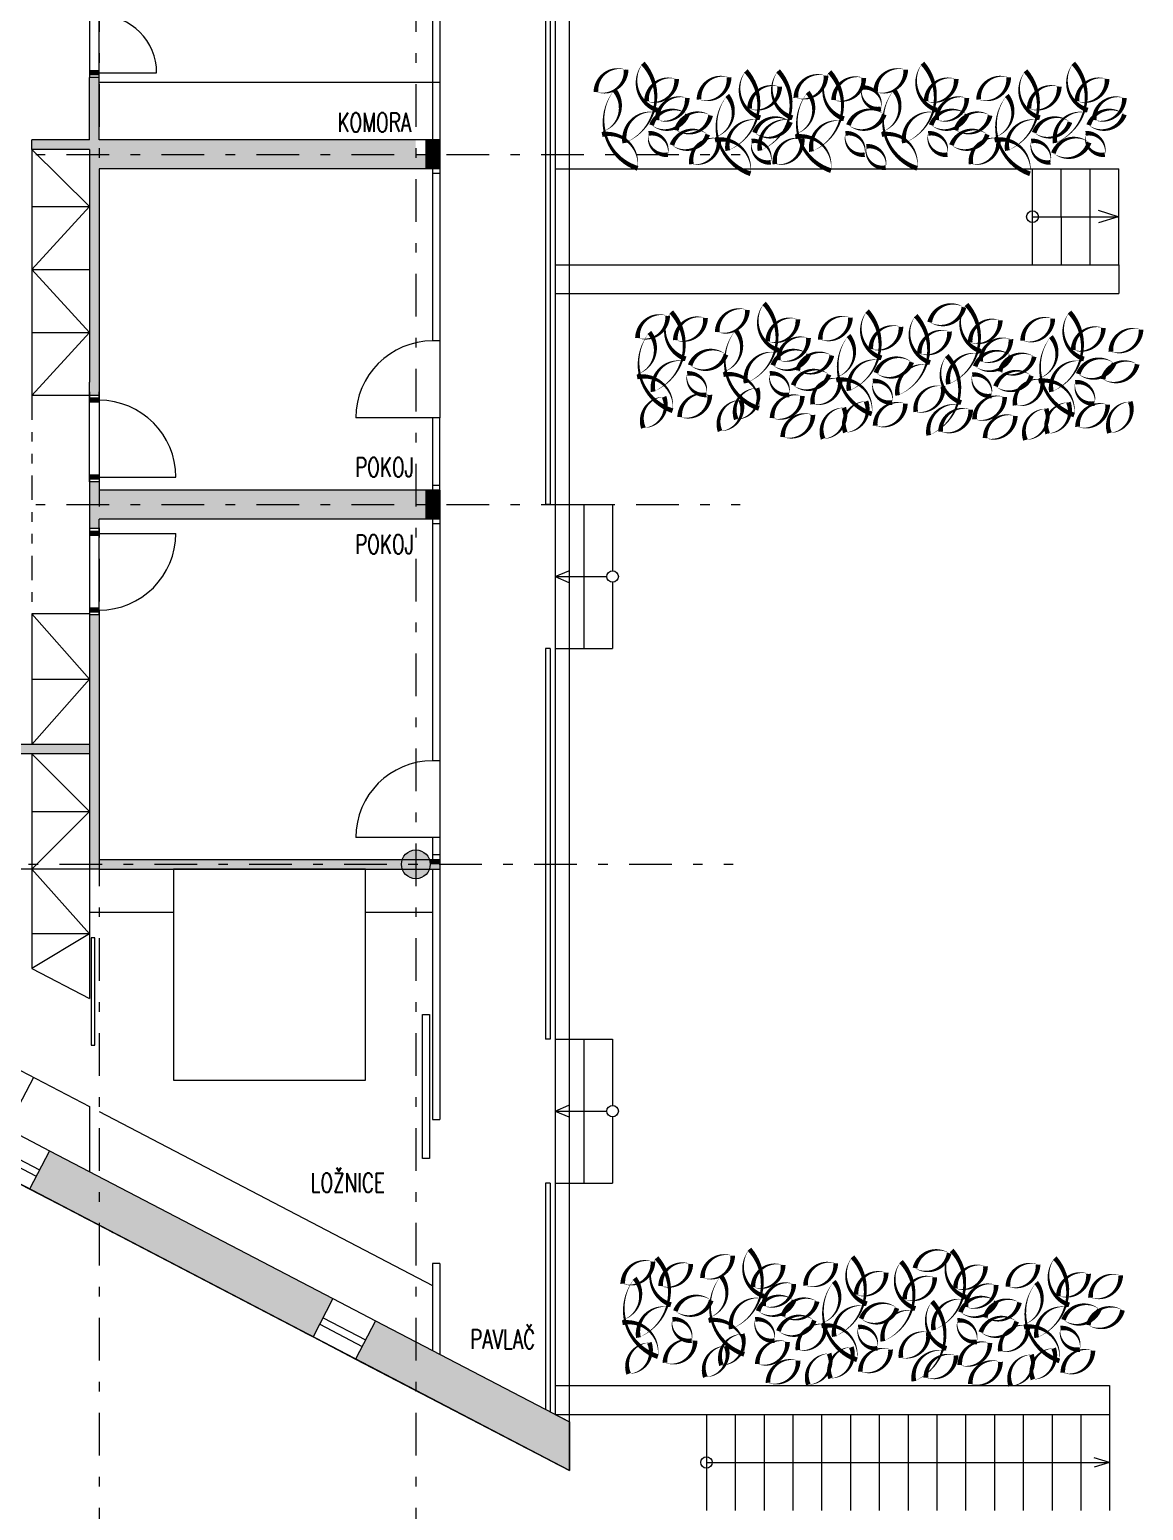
# Model space of a CAD drawing. Header units: metres. Extents: x -45 to 1930, y -347 to 488.
# Drawn here: x 33.15 to 44.75, y 38.28 to 53.71 of the extents above; entities that cross this region are included whole.
import ezdxf

# ---------------------------------------------------------------- set-up
doc = ezdxf.new("R2010")
doc.units = ezdxf.units.M
doc.linetypes.add('GETRENNT', pattern=[31.75, 12.7, -6.35, 0, -6.35, 0, -6.35])
doc.linetypes.add('ČERCHOVANÁ', pattern=[25.4, 12.7, -6.35, 0, -6.35])
for name, color, linetype in [('dveře', 3, 'Continuous'), ('koty', 4, 'Continuous'), ('OSA', 7, 'ČERCHOVANÁ'), ('popis', 6, 'Continuous'), ('SRAFY', 3, 'Continuous'), ('srafy sklo', 252, 'Continuous'), ('zariz.predmety', 203, 'Continuous'), ('ZARIZOVAKY', 251, 'Continuous'), ('ZDIVO', 1, 'Continuous')]:
    doc.layers.add(name, color=color, linetype=linetype)
doc.layers.add('FLOATINGWINDOWS', color=2, linetype='Continuous', plot=False)
doc.styles.add('ROMANS', font='romans.shx', dxfattribs={"width": 0.7})

msp = doc.modelspace()

# ---------------------------------------------------------------- hatches: boundary and pattern name
at = {"layer": 'SRAFY', "linetype": 'Continuous', "lineweight": 0}
for points in [[(37.174501, 52.411601), (37.174501, 52.561601), (33.874501, 52.561601), (33.874501, 53.211601), (33.774501, 53.211601), (33.774501, 52.561601), (33.174501, 52.561601), (33.174501, 52.461601), (33.774501, 52.461601), (33.774501, 52.411601)], [(37.424501, 52.561601), (37.274501, 52.561601), (37.274501, 52.411601), (37.424501, 52.411601)], [(33.774501, 52.411601), (33.774501, 50.036601), (33.774501, 49.899101), (33.874501, 49.899101), (33.874501, 52.411601)], [(33.874501, 52.411601), (33.874501, 52.261601), (37.274501, 52.261601), (37.274501, 52.411601)], [(37.424501, 52.411601), (37.274501, 52.411601), (37.274501, 52.261601), (37.424501, 52.261601)], [(37.174501, 48.761601), (37.174501, 48.911601), (33.874501, 48.911601), (33.874501, 48.999101), (33.774501, 48.999101), (33.774501, 48.761601)], [(37.174501, 48.911601), (37.174501, 48.761601), (37.424501, 48.761601), (37.424501, 48.911601)], [(37.274501, 48.911601), (37.274501, 48.761601), (37.424501, 48.761601), (37.424501, 48.911601)], [(37.274501, 48.611601), (37.274501, 48.761601), (33.774501, 48.761601), (33.774501, 48.511601), (33.874501, 48.511601), (33.874501, 48.611601)], [(37.274501, 48.761601), (37.274501, 48.611601), (37.424501, 48.611601), (37.424501, 48.761601)], [(33.774501, 47.611601), (33.774501, 47.586601), (33.774501, 45.013065), (33.874501, 45.013065), (33.874501, 47.611601)], [(33.774501, 46.163065), (33.774501, 46.263065), (33.04564, 46.263065), (33.04564, 46.163065)], [(33.874501, 45.063065), (33.874501, 45.013065), (37.124501, 45.013065, -0.085164233), (37.133079, 45.063065)], [(37.424501, 45.013065), (37.424501, 45.063065), (37.315922, 45.063065, -0.085164233), (37.324501, 45.013065)], [(37.424501, 44.963065), (37.424501, 45.013065), (33.774501, 45.013065), (33.774501, 44.963065)], [(36.103566, 40.088096), (36.31175, 40.487044), (33.359666, 42.027545), (33.151481, 41.628597)], [(36.546841, 39.85678), (37.174501, 39.529245), (37.174501, 40.03683), (36.755025, 40.255727)], [(38.773981, 38.69458), (38.773981, 39.202166), (38.624501, 39.28017), (37.174501, 40.03683), (37.174501, 39.529245)]]:
    msp.add_hatch(color=256, dxfattribs=at).paths.add_polyline_path(points)
h = msp.add_hatch(color=256, dxfattribs=at)
edge = h.paths.add_edge_path()
edge.add_arc((37.174501, 45.013065), 0.15, 0, 360)
h = msp.add_hatch(color=256, dxfattribs=at)
h.paths.add_polyline_path([(37.424501, 45.063065), (37.415922, 45.063065, -0.085164233), (37.424501, 45.013065)])
h.paths.add_polyline_path([(37.424501, 45.013065, -0.085164233), (37.415922, 44.963065), (37.424501, 44.963065)])

# ---------------------------------------------------------------- linework, layer by layer
at = {"linetype": 'Continuous', "lineweight": 0}
for p, q in [((38.524501, 62.658403), (38.524501, 48.761601)), ((38.574501, 62.708403), (38.574501, 48.761601)), ((38.624501, 62.758403), (38.624501, 39.28017)), ((37.349501, 55.261601), (37.349501, 52.561601)), ((37.424501, 54.561601), (37.424501, 52.486601)), ((33.874501, 53.211601), (33.774501, 53.211601)), ((37.424501, 53.161601), (33.874501, 53.161601)), ((37.349501, 52.261601), (37.349501, 50.467451)), ((37.424501, 52.211601), (37.349501, 52.211601)), ((37.424501, 52.261601), (37.424501, 50.467451)), ((38.624501, 52.261601), (44.498143, 52.261601)), ((38.624501, 51.261616), (44.498981, 51.261616)), ((44.498981, 51.261616), (44.498981, 50.961616)), ((38.624501, 50.961616), (44.498981, 50.961616)), ((37.424501, 50.467451), (37.349501, 50.467451)), ((37.424501, 50.467451), (37.424501, 49.667451)), ((33.874501, 49.899101), (33.774501, 49.899101)), ((37.349501, 49.667451), (36.549501, 49.667451)), ((37.349501, 49.667451), (37.349501, 48.911601)), ((37.424501, 49.667451), (37.349501, 49.667451)), ((37.424501, 48.911601), (37.424501, 49.667451)), ((33.874501, 48.999101), (33.774501, 48.999101)), ((37.424501, 48.961601), (37.349501, 48.961601)), ((37.424501, 48.870974), (37.424501, 48.711601)), ((37.349501, 48.611601), (37.349501, 46.092157)), ((37.424501, 48.611601), (37.424501, 45.063065)), ((38.574501, 48.761601), (38.524501, 48.761601)), ((33.874501, 48.511601), (33.774501, 48.511601)), ((37.424501, 48.561601), (37.349501, 48.561601)), ((33.874501, 47.611601), (33.774501, 47.611601)), ((38.524501, 47.261601), (38.524501, 43.191544)), ((38.574501, 47.261601), (38.524501, 47.261601)), ((38.574501, 47.261601), (38.574501, 43.191544)), ((37.424501, 46.092157), (37.349501, 46.092157)), ((37.349501, 45.292157), (36.549501, 45.292157)), ((37.349501, 45.292157), (37.349501, 45.063065)), ((37.424501, 45.292157), (37.349501, 45.292157)), ((37.424501, 45.113065), (37.349501, 45.113065)), ((37.349501, 44.963065), (37.349501, 42.353847)), ((37.424501, 44.963065), (37.424501, 42.353847)), ((38.574501, 43.191544), (38.524501, 43.191544)), ((37.349501, 42.353847), (37.424501, 42.353847)), ((32.916391, 42.258861), (33.359666, 42.027545)), ((32.777601, 41.992896), (33.220876, 41.76158)), ((32.812299, 42.059388), (33.255574, 41.828071)), ((38.524501, 41.691544), (38.524501, 39.332353)), ((38.574501, 41.691544), (38.524501, 41.691544)), ((38.574501, 41.691544), (38.574501, 39.306261)), ((36.31175, 40.487044), (36.755025, 40.255727)), ((36.207658, 40.28757), (36.650933, 40.056254)), ((36.172961, 40.221079), (36.616236, 39.989762)), ((36.103566, 40.088096), (36.546841, 39.85678))]:
    msp.add_line(p, q, dxfattribs=at)
for centre in [(37.349501, 49.667451), (37.349501, 45.292157)]:
    msp.add_arc(centre, 0.8, 90, 180, dxfattribs=at)
at = {"layer": 'dveře', "linetype": 'Continuous', "lineweight": 0}
for p, q in [((33.774501, 53.911601), (33.774501, 53.211601)), ((33.874501, 53.211601), (33.874501, 53.911601)), ((33.874501, 53.261601), (34.474501, 53.261601)), ((33.774501, 48.999101), (33.774501, 49.899101)), ((33.874501, 49.899101), (33.874501, 48.999101)), ((33.874501, 49.049101), (34.674501, 49.049101)), ((33.774501, 48.511601), (33.774501, 47.611601)), ((33.874501, 47.611601), (33.874501, 48.511601)), ((33.874501, 48.461601), (34.674501, 48.461601))]:
    msp.add_line(p, q, dxfattribs=at)
for centre, radius, start, end in [((33.874501, 53.261601), 0.6, 0, 90), ((33.874501, 49.049101), 0.8, 0, 90), ((33.874501, 48.461601), 0.8, 270, 0)]:
    msp.add_arc(centre, radius, start, end, dxfattribs=at)
at = {"layer": 'FLOATINGWINDOWS', "linetype": 'Continuous', "lineweight": 0, "flags": 128}
msp.add_lwpolyline([(27.824501, 62.758403), (38.624501, 62.758403), (38.624501, 39.28017), (38.773981, 39.202166), (38.773981, 38.69458), (27.824501, 44.408403)], close=True, dxfattribs=at)
at = {"layer": 'koty', "linetype": 'Continuous', "lineweight": 0}
msp.add_line((38.773981, 38.69458), (38.773981, 62.758403), dxfattribs=at)
at = {"layer": 'OSA', "color": 253, "lineweight": 0, "ltscale": 0.035}
for p, q in [((33.874501, 64.022074), (33.874501, 38.110358)), ((37.174501, 64.022074), (37.174501, 38.110358)), ((26.613797, 52.411601), (40.553727, 52.411601)), ((26.613797, 48.761601), (40.553727, 48.761601)), ((26.538797, 45.013065), (40.478727, 45.013065))]:
    msp.add_line(p, q, dxfattribs=at)
at = {"layer": 'OSA', "linetype": 'Continuous', "lineweight": 0}
for p, q in [((43.598981, 51.261616), (43.598143, 52.261601)), ((43.898981, 51.261616), (43.898143, 52.261601)), ((44.198981, 51.261616), (44.198143, 52.261601)), ((44.498981, 51.261616), (44.498143, 52.261601)), ((43.598562, 51.761608), (44.498562, 51.761608)), ((44.489366, 51.761608), (44.287624, 51.826244)), ((44.489366, 51.761608), (44.287624, 51.696972)), ((38.624501, 48.761601), (38.624501, 47.261601)), ((38.624501, 48.761601), (39.224501, 48.761601)), ((38.924501, 48.761601), (38.924501, 47.261601)), ((39.224501, 48.761601), (39.224501, 48.071328)), ((38.624501, 48.011601), (38.768522, 48.072222)), ((38.624501, 48.011601), (39.164773, 48.011601)), ((38.624501, 48.011601), (38.768522, 47.95098)), ((39.224501, 47.951873), (39.224501, 47.261601)), ((38.624501, 47.261601), (39.224501, 47.261601)), ((38.624501, 43.191544), (38.624501, 41.691544)), ((38.624501, 43.191544), (39.224501, 43.191544)), ((38.924501, 43.191544), (38.924501, 41.691544)), ((39.224501, 43.191544), (39.224501, 42.501272)), ((38.624501, 42.441544), (38.768522, 42.502165)), ((38.624501, 42.441544), (39.164773, 42.441544)), ((38.624501, 42.441544), (38.768522, 42.380924)), ((39.224501, 42.381817), (39.224501, 41.691544)), ((38.624501, 41.691544), (39.224501, 41.691544)), ((37.349501, 40.853847), (37.349501, 39.945509)), ((37.424501, 40.853847), (37.349501, 40.853847)), ((37.424501, 40.853847), (37.424501, 39.906372)), ((38.624501, 39.58017), (44.40182, 39.58017)), ((44.40182, 39.58017), (44.40182, 38.28017)), ((38.624501, 39.28017), (44.40182, 39.28017)), ((40.20182, 39.28017), (40.20182, 38.28017)), ((40.50182, 39.28017), (40.50182, 38.28017)), ((40.80182, 39.28017), (40.80182, 38.28017)), ((41.10182, 39.28017), (41.10182, 38.28017)), ((41.40182, 39.28017), (41.40182, 38.28017)), ((41.70182, 39.28017), (41.70182, 38.28017)), ((42.00182, 39.28017), (42.00182, 38.28017)), ((42.30182, 39.28017), (42.30182, 38.28017)), ((42.60182, 39.28017), (42.60182, 38.28017)), ((42.90182, 39.28017), (42.90182, 38.28017)), ((43.20182, 39.28017), (43.20182, 38.28017)), ((43.50182, 39.28017), (43.50182, 38.28017)), ((43.80182, 39.28017), (43.80182, 38.28017)), ((44.10182, 39.28017), (44.10182, 38.28017)), ((40.20182, 38.78017), (44.40182, 38.78017)), ((44.40182, 38.78017), (44.239315, 38.828323)), ((44.40182, 38.78017), (44.239315, 38.732017))]:
    msp.add_line(p, q, dxfattribs=at)
msp.add_lwpolyline([(37.243221, 43.448454), (37.318221, 43.448454), (37.318221, 41.948413), (37.243221, 41.948413)], close=True, dxfattribs=at)
for centre, radius in [((43.598562, 51.761608), 0.061121), ((39.224501, 48.011601), 0.059727), ((39.224501, 42.441544), 0.059727), ((40.20182, 38.78017), 0.059727)]:
    msp.add_circle(centre, radius, dxfattribs=at)
at = {"layer": 'srafy sklo', "linetype": 'Continuous', "lineweight": 0}
msp.add_line((33.874501, 44.963065), (30.891642, 44.963065), dxfattribs=at)
at = {"layer": 'zariz.predmety', "color": 253, "linetype": 'Continuous', "ltscale": 0.001}
for points in [[(39.364953, 53.292753, 0, 0, 0.520567051), (39.364953, 53.292753, 0, 0.05, 0.520567051), (39.051212, 53.062809, 0, 0.05, 0.520567051), (39.364953, 53.292753, 0.05, 0.05, 0)], [(39.539603, 53.360995, 0, 0, 0.520567051), (39.539603, 53.360995, 0, 0.05, 0.520567051), (39.689434, 52.872633, 0, 0.05, 0.520567051), (39.667753, 52.849531, 0, 0.05, 0.520567051), (39.350659, 52.530159, 0, 0.05, 0.520567051), (39.539603, 53.360995, 0.05, 0.05, 0)], [(40.438177, 53.213226, 0, 0, 0.520567051), (40.438177, 53.213226, 0, 0.05, 0.520567051), (40.124437, 52.983282, 0, 0.05, 0.520567051), (40.438177, 53.213226, 0.05, 0.05, 0)], [(40.612827, 53.281468, 0, 0, 0.520567051), (40.612827, 53.281468, 0, 0.05, 0.520567051), (40.762658, 52.793105, 0, 0.05, 0.520567051), (40.740978, 52.770004, 0, 0.05, 0.520567051), (40.423883, 52.450632, 0, 0.05, 0.520567051), (40.612827, 53.281468, 0.05, 0.05, 0)], [(40.948652, 53.281468, 0, 0, 0.520567051), (40.948652, 53.281468, 0, 0.05, 0.520567051), (41.098483, 52.793105, 0, 0.05, 0.520567051), (41.076802, 52.770004, 0, 0.05, 0.520567051), (40.759708, 52.450632, 0, 0.05, 0.520567051), (40.948652, 53.281468, 0.05, 0.05, 0)], [(41.446903, 53.230908, 0, 0, 0.520567051), (41.446903, 53.230908, 0, 0.05, 0.520567051), (41.133163, 53.000964, 0, 0.05, 0.520567051), (41.446903, 53.230908, 0.05, 0.05, 0)], [(41.484794, 53.271362, 0, 0, 0.520567051), (41.484794, 53.271362, 0, 0.05, 0.520567051), (41.634625, 52.783, 0, 0.05, 0.520567051), (41.612945, 52.759898, 0, 0.05, 0.520567051), (41.29585, 52.440527, 0, 0.05, 0.520567051), (41.484794, 53.271362, 0.05, 0.05, 0)], [(41.841118, 53.207782, 0, 0, 0.520567051), (41.841118, 53.207782, 0, 0.05, 0.520567051), (41.527377, 52.977837, 0, 0.05, 0.520567051), (41.841118, 53.207782, 0.05, 0.05, 0)], [(42.277425, 53.292753, 0, 0, 0.520567051), (42.277425, 53.292753, 0, 0.05, 0.520567051), (41.963684, 53.062809, 0, 0.05, 0.520567051), (42.277425, 53.292753, 0.05, 0.05, 0)], [(42.452075, 53.360995, 0, 0, 0.520567051), (42.452075, 53.360995, 0, 0.05, 0.520567051), (42.601906, 52.872633, 0, 0.05, 0.520567051), (42.580225, 52.849531, 0, 0.05, 0.520567051), (42.263131, 52.530159, 0, 0.05, 0.520567051), (42.452075, 53.360995, 0.05, 0.05, 0)], [(43.35065, 53.213226, 0, 0, 0.520567051), (43.35065, 53.213226, 0, 0.05, 0.520567051), (43.036909, 52.983282, 0, 0.05, 0.520567051), (43.35065, 53.213226, 0.05, 0.05, 0)], [(43.525299, 53.281468, 0, 0, 0.520567051), (43.525299, 53.281468, 0, 0.05, 0.520567051), (43.67513, 52.793105, 0, 0.05, 0.520567051), (43.65345, 52.770004, 0, 0.05, 0.520567051), (43.336356, 52.450632, 0, 0.05, 0.520567051), (43.525299, 53.281468, 0.05, 0.05, 0)], [(44.023615, 53.360995, 0, 0, 0.520567051), (44.023615, 53.360995, 0, 0.05, 0.520567051), (44.173446, 52.872633, 0, 0.05, 0.520567051), (44.151765, 52.849531, 0, 0.05, 0.520567051), (43.834671, 52.530159, 0, 0.05, 0.520567051), (44.023615, 53.360995, 0.05, 0.05, 0)], [(39.484526, 52.265686, 0, 0, 0.520567051), (39.484526, 52.265686, 0, 0.05, 0.520567051), (39.114766, 52.618141, 0, 0.05, 0.520567051), (39.122359, 52.648899, 0, 0.05, 0.520567051), (39.242467, 53.082629, 0, 0.05, 0.520567051), (39.484526, 52.265686, 0.05, 0.05, 0)], [(39.891197, 53.19573, 0, 0, 0.520567051), (39.891197, 53.19573, 0, 0.05, 0.520567051), (39.577456, 52.965786, 0, 0.05, 0.520567051), (39.891197, 53.19573, 0.05, 0.05, 0)], [(40.964422, 53.116203, 0, 0, 0.520567051), (40.964422, 53.116203, 0, 0.05, 0.520567051), (40.650681, 52.886259, 0, 0.05, 0.520567051), (40.964422, 53.116203, 0.05, 0.05, 0)], [(42.020311, 52.885141, 0, 0, 0.520567051), (42.020311, 52.885141, 0, 0.05, 0.520567051), (41.820602, 53.107434, 0, 0.05, 0.520567051), (42.020311, 52.885141, 0.05, 0.05, 0)], [(42.396998, 52.265686, 0, 0, 0.520567051), (42.396998, 52.265686, 0, 0.05, 0.520567051), (42.027238, 52.618141, 0, 0.05, 0.520567051), (42.034831, 52.648899, 0, 0.05, 0.520567051), (42.15494, 53.082629, 0, 0.05, 0.520567051), (42.396998, 52.265686, 0.05, 0.05, 0)], [(42.80367, 53.19573, 0, 0, 0.520567051), (42.80367, 53.19573, 0, 0.05, 0.520567051), (42.489929, 52.965786, 0, 0.05, 0.520567051), (42.80367, 53.19573, 0.05, 0.05, 0)], [(43.876894, 53.116203, 0, 0, 0.520567051), (43.876894, 53.116203, 0, 0.05, 0.520567051), (43.563153, 52.886259, 0, 0.05, 0.520567051), (43.876894, 53.116203, 0.05, 0.05, 0)], [(44.375209, 53.19573, 0, 0, 0.520567051), (44.375209, 53.19573, 0, 0.05, 0.520567051), (44.061469, 52.965786, 0, 0.05, 0.520567051), (44.375209, 53.19573, 0.05, 0.05, 0)], [(40.00187, 52.999258, 0, 0, 0.520567051), (40.00187, 52.999258, 0, 0.05, 0.520567051), (39.688129, 52.769313, 0, 0.05, 0.520567051), (40.00187, 52.999258, 0.05, 0.05, 0)], [(40.66068, 52.209015, 0, 0, 0.520567051), (40.66068, 52.209015, 0, 0.05, 0.520567051), (40.29092, 52.56147, 0, 0.05, 0.520567051), (40.298513, 52.592228, 0, 0.05, 0.520567051), (40.418622, 53.025958, 0, 0.05, 0.520567051), (40.66068, 52.209015, 0.05, 0.05, 0)], [(41.498653, 52.241561, 0, 0, 0.520567051), (41.498653, 52.241561, 0, 0.05, 0.520567051), (41.128893, 52.594017, 0, 0.05, 0.520567051), (41.136485, 52.624775, 0, 0.05, 0.520567051), (41.256594, 53.058504, 0, 0.05, 0.520567051), (41.498653, 52.241561, 0.05, 0.05, 0)], [(42.914342, 52.999258, 0, 0, 0.520567051), (42.914342, 52.999258, 0, 0.05, 0.520567051), (42.600602, 52.769313, 0, 0.05, 0.520567051), (42.914342, 52.999258, 0.05, 0.05, 0)], [(43.573153, 52.209015, 0, 0, 0.520567051), (43.573153, 52.209015, 0, 0.05, 0.520567051), (43.203392, 52.56147, 0, 0.05, 0.520567051), (43.210985, 52.592228, 0, 0.05, 0.520567051), (43.331094, 53.025958, 0, 0.05, 0.520567051), (43.573153, 52.209015, 0.05, 0.05, 0)], [(44.554625, 52.999258, 0, 0, 0.520567051), (44.554625, 52.999258, 0, 0.05, 0.520567051), (44.240884, 52.769313, 0, 0.05, 0.520567051), (44.554625, 52.999258, 0.05, 0.05, 0)], [(40.003587, 52.827064, 0, 0, 0.520567051), (40.003587, 52.827064, 0, 0.05, 0.520567051), (39.630614, 52.716615, 0, 0.05, 0.520567051), (40.003587, 52.827064, 0.05, 0.05, 0)], [(39.888345, 52.66166, 0, 0, 0.520567051), (39.888345, 52.66166, 0, 0.05, 0.520567051), (40.244915, 52.817112, 0, 0.05, 0.520567051), (39.888345, 52.66166, 0.05, 0.05, 0)], [(41.076811, 52.747537, 0, 0, 0.520567051), (41.076811, 52.747537, 0, 0.05, 0.520567051), (40.703839, 52.637087, 0, 0.05, 0.520567051), (41.076811, 52.747537, 0.05, 0.05, 0)], [(42.05465, 52.82723, 0, 0, 0.520567051), (42.05465, 52.82723, 0, 0.05, 0.520567051), (41.681678, 52.716781, 0, 0.05, 0.520567051), (42.05465, 52.82723, 0.05, 0.05, 0)], [(42.916059, 52.827064, 0, 0, 0.520567051), (42.916059, 52.827064, 0, 0.05, 0.520567051), (42.543087, 52.716615, 0, 0.05, 0.520567051), (42.916059, 52.827064, 0.05, 0.05, 0)], [(42.800818, 52.66166, 0, 0, 0.520567051), (42.800818, 52.66166, 0, 0.05, 0.520567051), (43.157388, 52.817112, 0, 0.05, 0.520567051), (42.800818, 52.66166, 0.05, 0.05, 0)], [(43.989284, 52.747537, 0, 0, 0.520567051), (43.989284, 52.747537, 0, 0.05, 0.520567051), (43.616311, 52.637087, 0, 0.05, 0.520567051), (43.989284, 52.747537, 0.05, 0.05, 0)], [(44.556341, 52.827064, 0, 0, 0.520567051), (44.556341, 52.827064, 0, 0.05, 0.520567051), (44.183369, 52.716615, 0, 0.05, 0.520567051), (44.556341, 52.827064, 0.05, 0.05, 0)], [(39.799301, 52.407783, 0, 0, 0.520567051), (39.799301, 52.407783, 0, 0.05, 0.520567051), (39.599592, 52.630076, 0, 0.05, 0.520567051), (39.799301, 52.407783, 0.05, 0.05, 0)], [(40.215402, 52.618706, 0, 0, 0.520567051), (40.215402, 52.618706, 0, 0.05, 0.520567051), (39.84243, 52.508257, 0, 0.05, 0.520567051), (40.215402, 52.618706, 0.05, 0.05, 0)], [(41.850365, 52.407949, 0, 0, 0.520567051), (41.850365, 52.407949, 0, 0.05, 0.520567051), (41.650655, 52.630242, 0, 0.05, 0.520567051), (41.850365, 52.407949, 0.05, 0.05, 0)], [(42.711774, 52.407783, 0, 0, 0.520567051), (42.711774, 52.407783, 0, 0.05, 0.520567051), (42.512064, 52.630076, 0, 0.05, 0.520567051), (42.711774, 52.407783, 0.05, 0.05, 0)], [(43.127875, 52.618706, 0, 0, 0.520567051), (43.127875, 52.618706, 0, 0.05, 0.520567051), (42.754902, 52.508257, 0, 0.05, 0.520567051), (43.127875, 52.618706, 0.05, 0.05, 0)], [(44.352056, 52.407783, 0, 0, 0.520567051), (44.352056, 52.407783, 0, 0.05, 0.520567051), (44.152346, 52.630076, 0, 0.05, 0.520567051), (44.352056, 52.407783, 0.05, 0.05, 0)], [(40.045193, 52.309602, 0, 0, 0.520567051), (40.045193, 52.309602, 0, 0.05, 0.520567051), (40.328294, 52.576363, 0, 0.05, 0.520567051), (40.045193, 52.309602, 0.05, 0.05, 0)], [(40.872526, 52.328256, 0, 0, 0.520567051), (40.872526, 52.328256, 0, 0.05, 0.520567051), (40.672816, 52.550549, 0, 0.05, 0.520567051), (40.872526, 52.328256, 0.05, 0.05, 0)], [(40.915267, 52.309602, 0, 0, 0.520567051), (40.915267, 52.309602, 0, 0.05, 0.520567051), (41.198368, 52.576363, 0, 0.05, 0.520567051), (40.915267, 52.309602, 0.05, 0.05, 0)], [(42.068266, 52.272652, 0, 0, 0.520567051), (42.068266, 52.272652, 0, 0.05, 0.520567051), (41.868556, 52.494945, 0, 0.05, 0.520567051), (42.068266, 52.272652, 0.05, 0.05, 0)], [(42.957666, 52.309602, 0, 0, 0.520567051), (42.957666, 52.309602, 0, 0.05, 0.520567051), (43.240767, 52.576363, 0, 0.05, 0.520567051), (42.957666, 52.309602, 0.05, 0.05, 0)], [(43.784998, 52.328256, 0, 0, 0.520567051), (43.784998, 52.328256, 0, 0.05, 0.520567051), (43.585289, 52.550549, 0, 0.05, 0.520567051), (43.784998, 52.328256, 0.05, 0.05, 0)], [(44.189005, 52.534353, 0, 0, 0.520567051), (44.189005, 52.534353, 0, 0.05, 0.520567051), (43.816033, 52.423903, 0, 0.05, 0.520567051), (44.189005, 52.534353, 0.05, 0.05, 0)], [(39.835677, 50.769166, 0, 0, 0.520567051), (39.835677, 50.769166, 0, 0.05, 0.520567051), (39.985508, 50.280804, 0, 0.05, 0.520567051), (39.963827, 50.257702, 0, 0.05, 0.520567051), (39.646733, 49.93833, 0, 0.05, 0.520567051), (39.835677, 50.769166, 0.05, 0.05, 0)], [(40.628308, 50.790557, 0, 0, 0.520567051), (40.628308, 50.790557, 0, 0.05, 0.520567051), (40.314567, 50.560613, 0, 0.05, 0.520567051), (40.628308, 50.790557, 0.05, 0.05, 0)], [(40.802957, 50.858799, 0, 0, 0.520567051), (40.802957, 50.858799, 0, 0.05, 0.520567051), (40.952789, 50.370436, 0, 0.05, 0.520567051), (40.931108, 50.347335, 0, 0.05, 0.520567051), (40.614014, 50.027963, 0, 0.05, 0.520567051), (40.802957, 50.858799, 0.05, 0.05, 0)], [(41.876182, 50.779272, 0, 0, 0.520567051), (41.876182, 50.779272, 0, 0.05, 0.520567051), (42.026013, 50.290909, 0, 0.05, 0.520567051), (42.004333, 50.267808, 0, 0.05, 0.520567051), (41.687238, 49.948436, 0, 0.05, 0.520567051), (41.876182, 50.779272, 0.05, 0.05, 0)], [(42.527672, 50.662383, 0, 0, 0.520567051), (42.527672, 50.662383, 0, 0.05, 0.520567051), (42.884243, 50.817835, 0, 0.05, 0.520567051), (42.527672, 50.662383, 0.05, 0.05, 0)], [(42.911077, 50.847214, 0, 0, 0.520567051), (42.911077, 50.847214, 0, 0.05, 0.520567051), (43.060908, 50.358852, 0, 0.05, 0.520567051), (43.039228, 50.33575, 0, 0.05, 0.520567051), (42.722133, 50.016378, 0, 0.05, 0.520567051), (42.911077, 50.847214, 0.05, 0.05, 0)], [(43.984302, 50.767687, 0, 0, 0.520567051), (43.984302, 50.767687, 0, 0.05, 0.520567051), (44.134133, 50.279325, 0, 0.05, 0.520567051), (44.112452, 50.256223, 0, 0.05, 0.520567051), (43.795358, 49.936851, 0, 0.05, 0.520567051), (43.984302, 50.767687, 0.05, 0.05, 0)], [(39.797786, 50.728712, 0, 0, 0.520567051), (39.797786, 50.728712, 0, 0.05, 0.520567051), (39.484045, 50.498767, 0, 0.05, 0.520567051), (39.797786, 50.728712, 0.05, 0.05, 0)], [(40.192, 50.705586, 0, 0, 0.520567051), (40.192, 50.705586, 0, 0.05, 0.520567051), (39.87826, 50.475641, 0, 0.05, 0.520567051), (40.192, 50.705586, 0.05, 0.05, 0)], [(41.154552, 50.693534, 0, 0, 0.520567051), (41.154552, 50.693534, 0, 0.05, 0.520567051), (40.840811, 50.46359, 0, 0.05, 0.520567051), (41.154552, 50.693534, 0.05, 0.05, 0)], [(41.701532, 50.71103, 0, 0, 0.520567051), (41.701532, 50.71103, 0, 0.05, 0.520567051), (41.387792, 50.481086, 0, 0.05, 0.520567051), (41.701532, 50.71103, 0.05, 0.05, 0)], [(42.227777, 50.614007, 0, 0, 0.520567051), (42.227777, 50.614007, 0, 0.05, 0.520567051), (41.914036, 50.384063, 0, 0.05, 0.520567051), (42.227777, 50.614007, 0.05, 0.05, 0)], [(42.382432, 50.730428, 0, 0, 0.520567051), (42.382432, 50.730428, 0, 0.05, 0.520567051), (42.532263, 50.242066, 0, 0.05, 0.520567051), (42.510583, 50.218964, 0, 0.05, 0.520567051), (42.193488, 49.899592, 0, 0.05, 0.520567051), (42.382432, 50.730428, 0.05, 0.05, 0)], [(43.262672, 50.68195, 0, 0, 0.520567051), (43.262672, 50.68195, 0, 0.05, 0.520567051), (42.948931, 50.452005, 0, 0.05, 0.520567051), (43.262672, 50.68195, 0.05, 0.05, 0)], [(43.809652, 50.699445, 0, 0, 0.520567051), (43.809652, 50.699445, 0, 0.05, 0.520567051), (43.495911, 50.469501, 0, 0.05, 0.520567051), (43.809652, 50.699445, 0.05, 0.05, 0)], [(44.335896, 50.602422, 0, 0, 0.520567051), (44.335896, 50.602422, 0, 0.05, 0.520567051), (44.022156, 50.372478, 0, 0.05, 0.520567051), (44.335896, 50.602422, 0.05, 0.05, 0)], [(44.728482, 50.585477, 0, 0, 0.520567051), (44.728482, 50.585477, 0, 0.05, 0.520567051), (44.414741, 50.355533, 0, 0.05, 0.520567051), (44.728482, 50.585477, 0.05, 0.05, 0)], [(39.849536, 49.739365, 0, 0, 0.520567051), (39.849536, 49.739365, 0, 0.05, 0.520567051), (39.479775, 50.091821, 0, 0.05, 0.520567051), (39.487368, 50.122579, 0, 0.05, 0.520567051), (39.607477, 50.556308, 0, 0.05, 0.520567051), (39.849536, 49.739365, 0.05, 0.05, 0)], [(40.747881, 49.76349, 0, 0, 0.520567051), (40.747881, 49.76349, 0, 0.05, 0.520567051), (40.378121, 50.115945, 0, 0.05, 0.520567051), (40.385713, 50.146703, 0, 0.05, 0.520567051), (40.505822, 50.580432, 0, 0.05, 0.520567051), (40.747881, 49.76349, 0.05, 0.05, 0)], [(41.265225, 50.497061, 0, 0, 0.520567051), (41.265225, 50.497061, 0, 0.05, 0.520567051), (40.951484, 50.267117, 0, 0.05, 0.520567051), (41.265225, 50.497061, 0.05, 0.05, 0)], [(41.924035, 49.706819, 0, 0, 0.520567051), (41.924035, 49.706819, 0, 0.05, 0.520567051), (41.554275, 50.059274, 0, 0.05, 0.520567051), (41.561868, 50.090032, 0, 0.05, 0.520567051), (41.681976, 50.523762, 0, 0.05, 0.520567051), (41.924035, 49.706819, 0.05, 0.05, 0)], [(42.734027, 50.565164, 0, 0, 0.520567051), (42.734027, 50.565164, 0, 0.05, 0.520567051), (42.420286, 50.335219, 0, 0.05, 0.520567051), (42.734027, 50.565164, 0.05, 0.05, 0)], [(43.373345, 50.485477, 0, 0, 0.520567051), (43.373345, 50.485477, 0, 0.05, 0.520567051), (43.059604, 50.255532, 0, 0.05, 0.520567051), (43.373345, 50.485477, 0.05, 0.05, 0)], [(44.032155, 49.695234, 0, 0, 0.520567051), (44.032155, 49.695234, 0, 0.05, 0.520567051), (43.662395, 50.047689, 0, 0.05, 0.520567051), (43.669987, 50.078448, 0, 0.05, 0.520567051), (43.790096, 50.512177, 0, 0.05, 0.520567051), (44.032155, 49.695234, 0.05, 0.05, 0)], [(40.405533, 50.325034, 0, 0, 0.520567051), (40.405533, 50.325034, 0, 0.05, 0.520567051), (40.03256, 50.214585, 0, 0.05, 0.520567051), (40.405533, 50.325034, 0.05, 0.05, 0)], [(41.266942, 50.324868, 0, 0, 0.520567051), (41.266942, 50.324868, 0, 0.05, 0.520567051), (40.893969, 50.214419, 0, 0.05, 0.520567051), (41.266942, 50.324868, 0.05, 0.05, 0)], [(41.1517, 50.159464, 0, 0, 0.520567051), (41.1517, 50.159464, 0, 0.05, 0.520567051), (41.50827, 50.314916, 0, 0.05, 0.520567051), (41.1517, 50.159464, 0.05, 0.05, 0)], [(42.340166, 50.245341, 0, 0, 0.520567051), (42.340166, 50.245341, 0, 0.05, 0.520567051), (41.967194, 50.134891, 0, 0.05, 0.520567051), (42.340166, 50.245341, 0.05, 0.05, 0)], [(42.705864, 50.31432, 0, 0, 0.520567051), (42.705864, 50.31432, 0, 0.05, 0.520567051), (42.855695, 49.825957, 0, 0.05, 0.520567051), (42.834014, 49.802856, 0, 0.05, 0.520567051), (42.51692, 49.483484, 0, 0.05, 0.520567051), (42.705864, 50.31432, 0.05, 0.05, 0)], [(43.375061, 50.313284, 0, 0, 0.520567051), (43.375061, 50.313284, 0, 0.05, 0.520567051), (43.002089, 50.202834, 0, 0.05, 0.520567051), (43.375061, 50.313284, 0.05, 0.05, 0)], [(43.25982, 50.147879, 0, 0, 0.520567051), (43.25982, 50.147879, 0, 0.05, 0.520567051), (43.61639, 50.303331, 0, 0.05, 0.520567051), (43.25982, 50.147879, 0.05, 0.05, 0)], [(44.448286, 50.233756, 0, 0, 0.520567051), (44.448286, 50.233756, 0, 0.05, 0.520567051), (44.075313, 50.123307, 0, 0.05, 0.520567051), (44.448286, 50.233756, 0.05, 0.05, 0)], [(40.201247, 49.905753, 0, 0, 0.520567051), (40.201247, 49.905753, 0, 0.05, 0.520567051), (40.001538, 50.128046, 0, 0.05, 0.520567051), (40.201247, 49.905753, 0.05, 0.05, 0)], [(41.062656, 49.905587, 0, 0, 0.520567051), (41.062656, 49.905587, 0, 0.05, 0.520567051), (40.862947, 50.12788, 0, 0.05, 0.520567051), (41.062656, 49.905587, 0.05, 0.05, 0)], [(41.478757, 50.11651, 0, 0, 0.520567051), (41.478757, 50.11651, 0, 0.05, 0.520567051), (41.105785, 50.006061, 0, 0.05, 0.520567051), (41.478757, 50.11651, 0.05, 0.05, 0)], [(43.586877, 50.104926, 0, 0, 0.520567051), (43.586877, 50.104926, 0, 0.05, 0.520567051), (43.213904, 49.994476, 0, 0.05, 0.520567051), (43.586877, 50.104926, 0.05, 0.05, 0)], [(44.333044, 50.068352, 0, 0, 0.520567051), (44.333044, 50.068352, 0, 0.05, 0.520567051), (44.689615, 50.223804, 0, 0.05, 0.520567051), (44.333044, 50.068352, 0.05, 0.05, 0)], [(40.728117, 49.974288, 0, 0, 0.520567051), (40.728117, 49.974288, 0, 0.05, 0.520567051), (40.512668, 49.650421, 0, 0.05, 0.520567051), (40.728117, 49.974288, 0.05, 0.05, 0)], [(41.308548, 49.807406, 0, 0, 0.520567051), (41.308548, 49.807406, 0, 0.05, 0.520567051), (41.591649, 50.074167, 0, 0.05, 0.520567051), (41.308548, 49.807406, 0.05, 0.05, 0)], [(42.135881, 49.82606, 0, 0, 0.520567051), (42.135881, 49.82606, 0, 0.05, 0.520567051), (41.936171, 50.048353, 0, 0.05, 0.520567051), (42.135881, 49.82606, 0.05, 0.05, 0)], [(42.381773, 49.727879, 0, 0, 0.520567051), (42.381773, 49.727879, 0, 0.05, 0.520567051), (42.664874, 49.99464, 0, 0.05, 0.520567051), (42.381773, 49.727879, 0.05, 0.05, 0)], [(43.170776, 49.894002, 0, 0, 0.520567051), (43.170776, 49.894002, 0, 0.05, 0.520567051), (42.971066, 50.116295, 0, 0.05, 0.520567051), (43.170776, 49.894002, 0.05, 0.05, 0)], [(43.416668, 49.795821, 0, 0, 0.520567051), (43.416668, 49.795821, 0, 0.05, 0.520567051), (43.699769, 50.062583, 0, 0.05, 0.520567051), (43.416668, 49.795821, 0.05, 0.05, 0)], [(44.244001, 49.814475, 0, 0, 0.520567051), (44.244001, 49.814475, 0, 0.05, 0.520567051), (44.044291, 50.036768, 0, 0.05, 0.520567051), (44.244001, 49.814475, 0.05, 0.05, 0)], [(39.760837, 49.884655, 0, 0, 0.520567051), (39.760837, 49.884655, 0, 0.05, 0.520567051), (39.545387, 49.560789, 0, 0.05, 0.520567051), (39.760837, 49.884655, 0.05, 0.05, 0)], [(39.923685, 49.675442, 0, 0, 0.520567051), (39.923685, 49.675442, 0, 0.05, 0.520567051), (40.237426, 49.905386, 0, 0.05, 0.520567051), (39.923685, 49.675442, 0.05, 0.05, 0)], [(40.55944, 49.851214, 0, 0, 0.520567051), (40.55944, 49.851214, 0, 0.05, 0.520567051), (40.343991, 49.527348, 0, 0.05, 0.520567051), (40.55944, 49.851214, 0.05, 0.05, 0)], [(40.886237, 49.66339, 0, 0, 0.520567051), (40.886237, 49.66339, 0, 0.05, 0.520567051), (41.199978, 49.893335, 0, 0.05, 0.520567051), (40.886237, 49.66339, 0.05, 0.05, 0)], [(41.864435, 49.837776, 0, 0, 0.520567051), (41.864435, 49.837776, 0, 0.05, 0.520567051), (41.648985, 49.51391, 0, 0.05, 0.520567051), (41.864435, 49.837776, 0.05, 0.05, 0)], [(41.959461, 49.583863, 0, 0, 0.520567051), (41.959461, 49.583863, 0, 0.05, 0.520567051), (42.273202, 49.813808, 0, 0.05, 0.520567051), (41.959461, 49.583863, 0.05, 0.05, 0)], [(42.994356, 49.651806, 0, 0, 0.520567051), (42.994356, 49.651806, 0, 0.05, 0.520567051), (43.308097, 49.88175, 0, 0.05, 0.520567051), (42.994356, 49.651806, 0.05, 0.05, 0)], [(43.972554, 49.826192, 0, 0, 0.520567051), (43.972554, 49.826192, 0, 0.05, 0.520567051), (43.757105, 49.502326, 0, 0.05, 0.520567051), (43.972554, 49.826192, 0.05, 0.05, 0)], [(44.616117, 49.833054, 0, 0, 0.520567051), (44.616117, 49.833054, 0, 0.05, 0.520567051), (44.400668, 49.509188, 0, 0.05, 0.520567051), (44.616117, 49.833054, 0.05, 0.05, 0)], [(40.99691, 49.466918, 0, 0, 0.520567051), (40.99691, 49.466918, 0, 0.05, 0.520567051), (41.31065, 49.696862, 0, 0.05, 0.520567051), (40.99691, 49.466918, 0.05, 0.05, 0)], [(41.632665, 49.771687, 0, 0, 0.520567051), (41.632665, 49.771687, 0, 0.05, 0.520567051), (41.417215, 49.447821, 0, 0.05, 0.520567051), (41.632665, 49.771687, 0.05, 0.05, 0)], [(42.954584, 49.751679, 0, 0, 0.520567051), (42.954584, 49.751679, 0, 0.05, 0.520567051), (42.640843, 49.521735, 0, 0.05, 0.520567051), (42.954584, 49.751679, 0.05, 0.05, 0)], [(43.105029, 49.455333, 0, 0, 0.520567051), (43.105029, 49.455333, 0, 0.05, 0.520567051), (43.41877, 49.685277, 0, 0.05, 0.520567051), (43.105029, 49.455333, 0.05, 0.05, 0)], [(43.740785, 49.760102, 0, 0, 0.520567051), (43.740785, 49.760102, 0, 0.05, 0.520567051), (43.525335, 49.436236, 0, 0.05, 0.520567051), (43.740785, 49.760102, 0.05, 0.05, 0)], [(44.067581, 49.572278, 0, 0, 0.520567051), (44.067581, 49.572278, 0, 0.05, 0.520567051), (44.381322, 49.802223, 0, 0.05, 0.520567051), (44.067581, 49.572278, 0.05, 0.05, 0)], [(39.644259, 40.871374, 0, 0, 0.520567051), (39.644259, 40.871374, 0, 0.05, 0.520567051), (39.330518, 40.64143, 0, 0.05, 0.520567051), (39.644259, 40.871374, 0.05, 0.05, 0)], [(39.68215, 40.911828, 0, 0, 0.520567051), (39.68215, 40.911828, 0, 0.05, 0.520567051), (39.831981, 40.423466, 0, 0.05, 0.520567051), (39.8103, 40.400365, 0, 0.05, 0.520567051), (39.493206, 40.080993, 0, 0.05, 0.520567051), (39.68215, 40.911828, 0.05, 0.05, 0)], [(40.474781, 40.933219, 0, 0, 0.520567051), (40.474781, 40.933219, 0, 0.05, 0.520567051), (40.16104, 40.703275, 0, 0.05, 0.520567051), (40.474781, 40.933219, 0.05, 0.05, 0)], [(40.64943, 41.001461, 0, 0, 0.520567051), (40.64943, 41.001461, 0, 0.05, 0.520567051), (40.799261, 40.513099, 0, 0.05, 0.520567051), (40.777581, 40.489997, 0, 0.05, 0.520567051), (40.460487, 40.170625, 0, 0.05, 0.520567051), (40.64943, 41.001461, 0.05, 0.05, 0)], [(41.722655, 40.921934, 0, 0, 0.520567051), (41.722655, 40.921934, 0, 0.05, 0.520567051), (41.872486, 40.433571, 0, 0.05, 0.520567051), (41.850805, 40.41047, 0, 0.05, 0.520567051), (41.533711, 40.091098, 0, 0.05, 0.520567051), (41.722655, 40.921934, 0.05, 0.05, 0)], [(42.228905, 40.87309, 0, 0, 0.520567051), (42.228905, 40.87309, 0, 0.05, 0.520567051), (42.378736, 40.384728, 0, 0.05, 0.520567051), (42.357056, 40.361627, 0, 0.05, 0.520567051), (42.039961, 40.042255, 0, 0.05, 0.520567051), (42.228905, 40.87309, 0.05, 0.05, 0)], [(42.374145, 40.805045, 0, 0, 0.520567051), (42.374145, 40.805045, 0, 0.05, 0.520567051), (42.730715, 40.960497, 0, 0.05, 0.520567051), (42.374145, 40.805045, 0.05, 0.05, 0)], [(42.75755, 40.989876, 0, 0, 0.520567051), (42.75755, 40.989876, 0, 0.05, 0.520567051), (42.907381, 40.501514, 0, 0.05, 0.520567051), (42.8857, 40.478413, 0, 0.05, 0.520567051), (42.568606, 40.159041, 0, 0.05, 0.520567051), (42.75755, 40.989876, 0.05, 0.05, 0)], [(43.830774, 40.910349, 0, 0, 0.520567051), (43.830774, 40.910349, 0, 0.05, 0.520567051), (43.980605, 40.421987, 0, 0.05, 0.520567051), (43.958925, 40.398885, 0, 0.05, 0.520567051), (43.641831, 40.079513, 0, 0.05, 0.520567051), (43.830774, 40.910349, 0.05, 0.05, 0)], [(40.038473, 40.848248, 0, 0, 0.520567051), (40.038473, 40.848248, 0, 0.05, 0.520567051), (39.724732, 40.618303, 0, 0.05, 0.520567051), (40.038473, 40.848248, 0.05, 0.05, 0)], [(40.594354, 39.906152, 0, 0, 0.520567051), (40.594354, 39.906152, 0, 0.05, 0.520567051), (40.224594, 40.258607, 0, 0.05, 0.520567051), (40.232186, 40.289365, 0, 0.05, 0.520567051), (40.352295, 40.723095, 0, 0.05, 0.520567051), (40.594354, 39.906152, 0.05, 0.05, 0)], [(41.001025, 40.836196, 0, 0, 0.520567051), (41.001025, 40.836196, 0, 0.05, 0.520567051), (40.687284, 40.606252, 0, 0.05, 0.520567051), (41.001025, 40.836196, 0.05, 0.05, 0)], [(41.548005, 40.853692, 0, 0, 0.520567051), (41.548005, 40.853692, 0, 0.05, 0.520567051), (41.234264, 40.623748, 0, 0.05, 0.520567051), (41.548005, 40.853692, 0.05, 0.05, 0)], [(42.074249, 40.756669, 0, 0, 0.520567051), (42.074249, 40.756669, 0, 0.05, 0.520567051), (41.760509, 40.526725, 0, 0.05, 0.520567051), (42.074249, 40.756669, 0.05, 0.05, 0)], [(42.5805, 40.707826, 0, 0, 0.520567051), (42.5805, 40.707826, 0, 0.05, 0.520567051), (42.266759, 40.477881, 0, 0.05, 0.520567051), (42.5805, 40.707826, 0.05, 0.05, 0)], [(43.109145, 40.824612, 0, 0, 0.520567051), (43.109145, 40.824612, 0, 0.05, 0.520567051), (42.795404, 40.594667, 0, 0.05, 0.520567051), (43.109145, 40.824612, 0.05, 0.05, 0)], [(43.656125, 40.842108, 0, 0, 0.520567051), (43.656125, 40.842108, 0, 0.05, 0.520567051), (43.342384, 40.612163, 0, 0.05, 0.520567051), (43.656125, 40.842108, 0.05, 0.05, 0)], [(44.182369, 40.745084, 0, 0, 0.520567051), (44.182369, 40.745084, 0, 0.05, 0.520567051), (43.868628, 40.51514, 0, 0.05, 0.520567051), (44.182369, 40.745084, 0.05, 0.05, 0)], [(44.516539, 40.728139, 0, 0, 0.520567051), (44.516539, 40.728139, 0, 0.05, 0.520567051), (44.202798, 40.498195, 0, 0.05, 0.520567051), (44.516539, 40.728139, 0.05, 0.05, 0)], [(39.696008, 39.882028, 0, 0, 0.520567051), (39.696008, 39.882028, 0, 0.05, 0.520567051), (39.326248, 40.234483, 0, 0.05, 0.520567051), (39.333841, 40.265241, 0, 0.05, 0.520567051), (39.45395, 40.69897, 0, 0.05, 0.520567051), (39.696008, 39.882028, 0.05, 0.05, 0)], [(41.111698, 40.639724, 0, 0, 0.520567051), (41.111698, 40.639724, 0, 0.05, 0.520567051), (40.797957, 40.409779, 0, 0.05, 0.520567051), (41.111698, 40.639724, 0.05, 0.05, 0)], [(41.770508, 39.849481, 0, 0, 0.520567051), (41.770508, 39.849481, 0, 0.05, 0.520567051), (41.400748, 40.201936, 0, 0.05, 0.520567051), (41.40834, 40.232694, 0, 0.05, 0.520567051), (41.528449, 40.666424, 0, 0.05, 0.520567051), (41.770508, 39.849481, 0.05, 0.05, 0)], [(43.219817, 40.628139, 0, 0, 0.520567051), (43.219817, 40.628139, 0, 0.05, 0.520567051), (42.906077, 40.398194, 0, 0.05, 0.520567051), (43.219817, 40.628139, 0.05, 0.05, 0)], [(43.878628, 39.837896, 0, 0, 0.520567051), (43.878628, 39.837896, 0, 0.05, 0.520567051), (43.508867, 40.190351, 0, 0.05, 0.520567051), (43.51646, 40.22111, 0, 0.05, 0.520567051), (43.636569, 40.654839, 0, 0.05, 0.520567051), (43.878628, 39.837896, 0.05, 0.05, 0)], [(40.252006, 40.467697, 0, 0, 0.520567051), (40.252006, 40.467697, 0, 0.05, 0.520567051), (39.879033, 40.357247, 0, 0.05, 0.520567051), (40.252006, 40.467697, 0.05, 0.05, 0)], [(41.113415, 40.46753, 0, 0, 0.520567051), (41.113415, 40.46753, 0, 0.05, 0.520567051), (40.740442, 40.357081, 0, 0.05, 0.520567051), (41.113415, 40.46753, 0.05, 0.05, 0)], [(40.998173, 40.302126, 0, 0, 0.520567051), (40.998173, 40.302126, 0, 0.05, 0.520567051), (41.354743, 40.457578, 0, 0.05, 0.520567051), (40.998173, 40.302126, 0.05, 0.05, 0)], [(42.186639, 40.388003, 0, 0, 0.520567051), (42.186639, 40.388003, 0, 0.05, 0.520567051), (41.813666, 40.277553, 0, 0.05, 0.520567051), (42.186639, 40.388003, 0.05, 0.05, 0)], [(42.552337, 40.456982, 0, 0, 0.520567051), (42.552337, 40.456982, 0, 0.05, 0.520567051), (42.702168, 39.968619, 0, 0.05, 0.520567051), (42.680487, 39.945518, 0, 0.05, 0.520567051), (42.363393, 39.626146, 0, 0.05, 0.520567051), (42.552337, 40.456982, 0.05, 0.05, 0)], [(43.221534, 40.455946, 0, 0, 0.520567051), (43.221534, 40.455946, 0, 0.05, 0.520567051), (42.848562, 40.345496, 0, 0.05, 0.520567051), (43.221534, 40.455946, 0.05, 0.05, 0)], [(43.106293, 40.290541, 0, 0, 0.520567051), (43.106293, 40.290541, 0, 0.05, 0.520567051), (43.462863, 40.445994, 0, 0.05, 0.520567051), (43.106293, 40.290541, 0.05, 0.05, 0)], [(44.294759, 40.376418, 0, 0, 0.520567051), (44.294759, 40.376418, 0, 0.05, 0.520567051), (43.921786, 40.265969, 0, 0.05, 0.520567051), (44.294759, 40.376418, 0.05, 0.05, 0)], [(40.04772, 40.048415, 0, 0, 0.520567051), (40.04772, 40.048415, 0, 0.05, 0.520567051), (39.848011, 40.270708, 0, 0.05, 0.520567051), (40.04772, 40.048415, 0.05, 0.05, 0)], [(40.909129, 40.048249, 0, 0, 0.520567051), (40.909129, 40.048249, 0, 0.05, 0.520567051), (40.70942, 40.270542, 0, 0.05, 0.520567051), (40.909129, 40.048249, 0.05, 0.05, 0)], [(41.32523, 40.259173, 0, 0, 0.520567051), (41.32523, 40.259173, 0, 0.05, 0.520567051), (40.952258, 40.148723, 0, 0.05, 0.520567051), (41.32523, 40.259173, 0.05, 0.05, 0)], [(43.017249, 40.036665, 0, 0, 0.520567051), (43.017249, 40.036665, 0, 0.05, 0.520567051), (42.817539, 40.258957, 0, 0.05, 0.520567051), (43.017249, 40.036665, 0.05, 0.05, 0)], [(43.43335, 40.247588, 0, 0, 0.520567051), (43.43335, 40.247588, 0, 0.05, 0.520567051), (43.060377, 40.137138, 0, 0.05, 0.520567051), (43.43335, 40.247588, 0.05, 0.05, 0)], [(44.179517, 40.211014, 0, 0, 0.520567051), (44.179517, 40.211014, 0, 0.05, 0.520567051), (44.536087, 40.366466, 0, 0.05, 0.520567051), (44.179517, 40.211014, 0.05, 0.05, 0)], [(40.57459, 40.11695, 0, 0, 0.520567051), (40.57459, 40.11695, 0, 0.05, 0.520567051), (40.359141, 39.793084, 0, 0.05, 0.520567051), (40.57459, 40.11695, 0.05, 0.05, 0)], [(41.155021, 39.950068, 0, 0, 0.520567051), (41.155021, 39.950068, 0, 0.05, 0.520567051), (41.438122, 40.216829, 0, 0.05, 0.520567051), (41.155021, 39.950068, 0.05, 0.05, 0)], [(41.982354, 39.968722, 0, 0, 0.520567051), (41.982354, 39.968722, 0, 0.05, 0.520567051), (41.782644, 40.191015, 0, 0.05, 0.520567051), (41.982354, 39.968722, 0.05, 0.05, 0)], [(42.228246, 39.870541, 0, 0, 0.520567051), (42.228246, 39.870541, 0, 0.05, 0.520567051), (42.511347, 40.137302, 0, 0.05, 0.520567051), (42.228246, 39.870541, 0.05, 0.05, 0)], [(43.263141, 39.938483, 0, 0, 0.520567051), (43.263141, 39.938483, 0, 0.05, 0.520567051), (43.546242, 40.205245, 0, 0.05, 0.520567051), (43.263141, 39.938483, 0.05, 0.05, 0)], [(44.090473, 39.957137, 0, 0, 0.520567051), (44.090473, 39.957137, 0, 0.05, 0.520567051), (43.890764, 40.17943, 0, 0.05, 0.520567051), (44.090473, 39.957137, 0.05, 0.05, 0)], [(39.607309, 40.027317, 0, 0, 0.520567051), (39.607309, 40.027317, 0, 0.05, 0.520567051), (39.39186, 39.703451, 0, 0.05, 0.520567051), (39.607309, 40.027317, 0.05, 0.05, 0)], [(39.770158, 39.818104, 0, 0, 0.520567051), (39.770158, 39.818104, 0, 0.05, 0.520567051), (40.083899, 40.048048, 0, 0.05, 0.520567051), (39.770158, 39.818104, 0.05, 0.05, 0)], [(40.405913, 39.993876, 0, 0, 0.520567051), (40.405913, 39.993876, 0, 0.05, 0.520567051), (40.190464, 39.67001, 0, 0.05, 0.520567051), (40.405913, 39.993876, 0.05, 0.05, 0)], [(40.73271, 39.806052, 0, 0, 0.520567051), (40.73271, 39.806052, 0, 0.05, 0.520567051), (41.04645, 40.035997, 0, 0.05, 0.520567051), (40.73271, 39.806052, 0.05, 0.05, 0)], [(41.710907, 39.980439, 0, 0, 0.520567051), (41.710907, 39.980439, 0, 0.05, 0.520567051), (41.495458, 39.656572, 0, 0.05, 0.520567051), (41.710907, 39.980439, 0.05, 0.05, 0)], [(41.805934, 39.726525, 0, 0, 0.520567051), (41.805934, 39.726525, 0, 0.05, 0.520567051), (42.119675, 39.95647, 0, 0.05, 0.520567051), (41.805934, 39.726525, 0.05, 0.05, 0)], [(42.840829, 39.794468, 0, 0, 0.520567051), (42.840829, 39.794468, 0, 0.05, 0.520567051), (43.15457, 40.024412, 0, 0.05, 0.520567051), (42.840829, 39.794468, 0.05, 0.05, 0)], [(43.819027, 39.968854, 0, 0, 0.520567051), (43.819027, 39.968854, 0, 0.05, 0.520567051), (43.603578, 39.644988, 0, 0.05, 0.520567051), (43.819027, 39.968854, 0.05, 0.05, 0)], [(43.914054, 39.714941, 0, 0, 0.520567051), (43.914054, 39.714941, 0, 0.05, 0.520567051), (44.227795, 39.944885, 0, 0.05, 0.520567051), (43.914054, 39.714941, 0.05, 0.05, 0)], [(40.843382, 39.60958, 0, 0, 0.520567051), (40.843382, 39.60958, 0, 0.05, 0.520567051), (41.157123, 39.839524, 0, 0.05, 0.520567051), (40.843382, 39.60958, 0.05, 0.05, 0)], [(41.479138, 39.914349, 0, 0, 0.520567051), (41.479138, 39.914349, 0, 0.05, 0.520567051), (41.263688, 39.590483, 0, 0.05, 0.520567051), (41.479138, 39.914349, 0.05, 0.05, 0)], [(42.801057, 39.894341, 0, 0, 0.520567051), (42.801057, 39.894341, 0, 0.05, 0.520567051), (42.487316, 39.664397, 0, 0.05, 0.520567051), (42.801057, 39.894341, 0.05, 0.05, 0)], [(42.951502, 39.597995, 0, 0, 0.520567051), (42.951502, 39.597995, 0, 0.05, 0.520567051), (43.265243, 39.827939, 0, 0.05, 0.520567051), (42.951502, 39.597995, 0.05, 0.05, 0)], [(43.587257, 39.902764, 0, 0, 0.520567051), (43.587257, 39.902764, 0, 0.05, 0.520567051), (43.371808, 39.578898, 0, 0.05, 0.520567051), (43.587257, 39.902764, 0.05, 0.05, 0)]]:
    msp.add_lwpolyline(points, format="xyseb", close=True, dxfattribs=at)
at = {"layer": 'ZARIZOVAKY', "linetype": 'Continuous', "lineweight": 0}
for p, q in [((33.174501, 52.461601), (33.174501, 49.899101)), ((33.774501, 51.867851), (33.174501, 52.461601)), ((33.174501, 51.867851), (33.774501, 51.867851)), ((33.774501, 51.867851), (33.174501, 51.211601)), ((33.174501, 51.211601), (33.774501, 51.211601)), ((33.774501, 50.555351), (33.174501, 51.211601)), ((33.774501, 50.555351), (33.174501, 51.211601)), ((33.174501, 50.555351), (33.774501, 50.555351)), ((33.774501, 50.555351), (33.174501, 49.899101)), ((33.174501, 50.555351), (33.774501, 50.555351)), ((33.774501, 50.555351), (33.174501, 49.899101)), ((33.774501, 49.899101), (33.174501, 49.899101)), ((33.774501, 47.624101), (33.174501, 47.624101)), ((33.174501, 47.624101), (33.174501, 46.263065)), ((33.774501, 46.943583), (33.174501, 47.624101)), ((33.174501, 46.943583), (33.774501, 46.943583)), ((33.774501, 46.943583), (33.174501, 46.263065)), ((33.174501, 46.163065), (33.174501, 44.963065)), ((33.774501, 45.563065), (33.174501, 46.163065)), ((33.174501, 45.563065), (33.774501, 45.563065)), ((33.774501, 45.563065), (33.174501, 44.963065)), ((33.774501, 44.963065), (33.174501, 44.963065)), ((33.174501, 44.963065), (33.174501, 43.928919)), ((33.174501, 44.963065), (33.774501, 44.289442)), ((33.774501, 44.963065), (33.774501, 43.615818)), ((33.774501, 44.513065), (34.649501, 44.513065)), ((36.649501, 44.513065), (37.349501, 44.513065)), ((33.774501, 44.289442), (33.174501, 44.289442)), ((33.774501, 44.289442), (33.174501, 43.928919)), ((30.534321, 44.17869), (33.774501, 42.48785)), ((33.174501, 43.928919), (33.774501, 43.615818)), ((33.191656, 42.791999), (32.914076, 42.260069)), ((33.774501, 42.48785), (33.774501, 41.81107)), ((33.874501, 42.435667), (37.349501, 40.62229))]:
    msp.add_line(p, q, dxfattribs=at)
at = {"layer": 'ZARIZOVAKY', "linetype": 'GETRENNT', "lineweight": 0, "ltscale": 0.02}
msp.add_line((33.174501, 49.899101), (33.174501, 47.624101), dxfattribs=at)
at = {"layer": 'ZARIZOVAKY', "linetype": 'Continuous', "lineweight": 0}
for points in [[(34.649501, 44.963065), (34.649501, 42.763065), (36.649501, 42.763065), (36.649501, 44.963065)], [(33.793118, 44.248469), (33.793118, 43.129671), (33.831481, 43.129671), (33.831481, 44.248469)]]:
    msp.add_lwpolyline(points, close=True, dxfattribs=at)
at = {"layer": 'ZDIVO', "linetype": 'ByBlock', "lineweight": 70}
for p, q in [((33.874501, 53.261601), (33.774501, 53.261601)), ((33.874501, 49.849101), (33.774501, 49.849101)), ((33.874501, 49.049101), (33.774501, 49.049101)), ((33.874501, 48.461601), (33.774501, 48.461601)), ((33.874501, 47.661601), (33.774501, 47.661601))]:
    msp.add_line(p, q, dxfattribs=at)
at = {"layer": 'ZDIVO', "linetype": 'Continuous', "lineweight": 0}
for p, q in [((33.774501, 52.561601), (33.774501, 53.211601)), ((33.874501, 53.211601), (33.774501, 53.211601)), ((33.874501, 52.561601), (33.874501, 53.211601)), ((33.774501, 52.561601), (33.174501, 52.561601)), ((33.174501, 52.461601), (33.174501, 52.561601)), ((33.774501, 52.561601), (33.174501, 52.561601)), ((37.424501, 52.561601), (33.874501, 52.561601)), ((37.424501, 52.561601), (37.424501, 52.261601)), ((33.774501, 52.461601), (33.174501, 52.461601)), ((33.774501, 52.461601), (33.774501, 50.036601)), ((37.424501, 52.261601), (33.874501, 52.261601)), ((33.874501, 52.261601), (33.874501, 49.849101)), ((33.774501, 49.849101), (33.774501, 50.036601)), ((33.774501, 49.936601), (33.774501, 49.849101)), ((33.774501, 49.936601), (33.774501, 49.849101)), ((33.874501, 49.849101), (33.874501, 49.936601)), ((33.874501, 49.899101), (33.874501, 49.849101)), ((33.774501, 49.049101), (33.774501, 48.911601)), ((33.774501, 49.049101), (33.774501, 48.461601)), ((33.874501, 49.049101), (33.874501, 48.911601)), ((37.424501, 48.911601), (33.874501, 48.911601)), ((37.424501, 48.911601), (37.424501, 48.611601)), ((37.424501, 48.611601), (33.874501, 48.611601)), ((33.874501, 48.461601), (33.874501, 48.611601)), ((33.774501, 47.661601), (33.774501, 47.586601)), ((33.774501, 47.611601), (33.774501, 44.963065)), ((33.874501, 47.661601), (33.874501, 47.586601)), ((33.874501, 47.586601), (33.874501, 45.063065)), ((33.774501, 46.263065), (32.99564, 46.263065)), ((33.774501, 46.163065), (32.99564, 46.163065)), ((33.874501, 45.063065), (37.424501, 45.063065)), ((37.424501, 45.063065), (37.424501, 44.963065)), ((33.874501, 44.963065), (37.424501, 44.963065)), ((27.824501, 44.408403), (36.103566, 40.088096)), ((33.359666, 42.027545), (33.151481, 41.628597)), ((33.359666, 42.027545), (36.31175, 40.487044)), ((36.31175, 40.487044), (36.103566, 40.088096)), ((36.755025, 40.255727), (36.546841, 39.85678)), ((36.755025, 40.255727), (38.773981, 39.202166)), ((36.546841, 39.85678), (38.773981, 38.69458)), ((38.773981, 38.69458), (38.773981, 39.202166))]:
    msp.add_line(p, q, dxfattribs=at)
at = {"layer": 'ZDIVO', "linetype": 'GETRENNT', "lineweight": 0, "ltscale": 0.035, "flags": 128}
msp.add_lwpolyline([(38.624501, 62.758403), (38.624501, 39.28017), (38.773981, 39.202166), (38.773981, 38.69458), (27.824501, 44.408403), (27.824501, 62.758403), (38.624501, 62.758403)], dxfattribs=at)
at = {"layer": 'ZDIVO', "linetype": 'Continuous', "lineweight": 0}
msp.add_circle((37.174501, 45.013065), 0.15, dxfattribs=at)

# ---------------------------------------------------------------- texts
at = {"layer": 'popis', "linetype": 'Continuous', "lineweight": 0, "char_height": 0.2, "width": 2.20915077, "attachment_point": 1, "style": 'ROMANS'}
for s, insert in [('KOMORA', (36.357638, 52.844917)), ('POKOJ', (36.542041, 49.251523)), ('POKOJ', (36.542041, 48.448313)), ('LOŽNICE', (36.079033, 41.795093)), ('PAVLAČ', (37.740505, 40.165324))]:
    msp.add_mtext(s, dxfattribs=dict(at, insert=insert))

doc.saveas('drawing.dxf')
